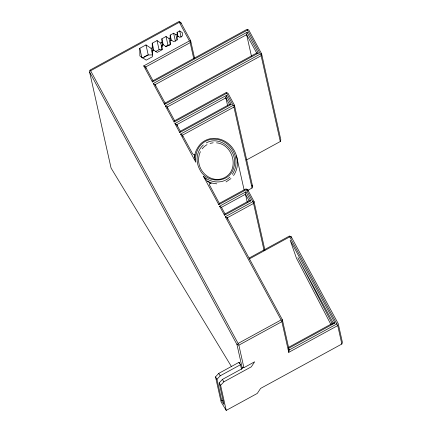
<?xml version="1.0" encoding="UTF-8"?>
<svg xmlns="http://www.w3.org/2000/svg" width="432" height="432" viewBox="0 0 432 432"><rect width="100%" height="100%" fill="white"/><g stroke="black" fill="none" stroke-linecap="round" stroke-linejoin="round"><path stroke-width="0.65" d="M231.358 366.433L111.062 168.037L89.613 72.085L90.088 70.065L178.783 21.6L180.7 22.313L190.669 40.738L194.638 58.509M193.698 58.428L190.172 42.66L190.669 40.738M227.621 105.754L225.866 97.897L226.287 95.477L174.906 123.557L179.766 132.548L231.147 104.468L226.287 95.477M247.903 190.285L252.034 188.028L233.939 107.071L234.436 105.149L228.026 93.307L226.109 92.594L174.631 120.728L174.074 122.018L165.364 105.916L260.361 54.011L261.29 54.572L261.128 55.728L280.298 141.502L246.672 159.878M251.494 56.381L246.645 34.706L247.066 32.287L153.268 83.543L164.533 104.377L258.336 53.125L247.066 32.287M247.239 202.154L245.479 194.265L245.894 191.851L219.607 206.215L224.473 215.206L250.76 200.842L245.894 191.851M264.092 250.598L253.552 203.445L254.043 201.523L247.639 189.675L245.722 188.968L219.332 203.386L218.776 204.676L203.515 176.456C208.624 181.051 216.022 183.211 222.707 181.246A18.144 18.014 79.9 0 0 229.932 177.082M249.205 258.017L289.327 236.093L291.244 236.801L338.229 323.671L342.387 342.279L341.852 344.023L260.599 388.422L257.272 393.433L226.222 410.4L220.617 385.317L223.857 381.823L251.327 366.817L254.648 361.805L243.896 367.681L238.864 345.157L237.929 344.601L238.097 343.44L90.623 70.762L89.807 70.713M289.327 236.093L337.732 325.593L288.743 352.366L281.88 321.651L282.371 319.734L227.275 217.858L225.304 216.745L252.785 201.728L253.714 202.284M288.743 352.366L289.111 349.882L282.371 319.734M194.994 159.613C193.59 154.04 196.83 148.279 200.345 144.121A19.418 19.267 84.4 0 1 209.417 138.899C217.442 136.928 226.039 140.324 231.347 146.475A25.294 25.083 78.4 0 1 236.509 155.968L244.15 190.085M252.034 188.028L252.569 186.284L234.436 105.149M280.298 141.502L280.832 139.757L261.619 53.806L248.805 30.11L247.703 29.452L246.888 29.403L152.987 80.714L152.431 82.004L143.726 65.907L189.41 40.943L190.339 41.504M194.47 157.313L194.989 155.623M200.389 151.648L199.19 154.829L198.617 158.258A19.953 19.834 81.9 0 0 200.729 168.75C203.504 174.134 208.678 178.259 214.709 179.253A16.135 16.027 74.6 0 0 224.829 177.525C239.927 169.295 232.934 144.223 216.508 142.835M90.623 70.762L179.323 22.291L179.599 21.649M164.533 104.377L165.089 103.086L256.705 53.028L258.336 53.125M179.766 132.548L180.322 131.258L229.516 104.377L231.147 104.468M152.431 82.004L247.428 30.094L247.703 29.452M174.074 122.018L226.649 93.285L226.924 92.642M261.29 54.572L261.619 53.806M224.473 215.206L225.029 213.916L249.129 200.745L250.76 200.842M218.776 204.676L246.256 189.659L246.537 189.011M233.555 175.581C237.487 169.911 238.378 162.545 236.509 155.968M232.33 174.328C236.034 168.993 236.86 162.059 235.121 155.86A23.954 23.782 79.9 0 0 230.245 146.837C225.277 141.07 217.231 137.851 209.704 139.676A18.144 18.014 79.9 0 0 202.3 143.51C197.019 148.095 194.805 155.488 195.863 162.302L180.598 134.087L233.177 105.354L234.106 105.916M256.705 53.028L246.645 34.706M229.516 104.377L225.866 97.897M249.129 200.745L245.479 194.265M331.015 324.697L296.465 258.233L290.153 240.181L334.94 322.99L333.218 323.001L297.869 257.639L332.386 324.043M203.299 144.99C199.579 148.349 197.392 153.155 197.105 158.139A21.335 21.179 79.9 0 0 199.692 169.376C206.561 184.205 230.402 183.762 233.993 166.757C238.41 151.513 220.903 134.849 206.269 142.906M226.222 410.4L221.114 401.976L215.509 376.893L218.749 373.399L239.047 362.308L240.505 364.711L241.531 369.317M89.613 72.085L236.963 344.542L242.039 367.243L242.703 368.334L222.404 379.426L219.159 382.919L223.965 404.417L221.767 400.793L216.961 379.296L220.207 375.802L240.505 364.711M202.144 148.835L204.385 146.464L207.036 144.623M230.963 178.567L226.055 181.937M177.703 36.736L177.093 32.351L179.712 30.92L182.374 32.708L182.417 35.921L179.798 37.352L178.346 36.385L177.152 37.039L177.19 39.803L173.74 41.688L171.45 40.154L170.251 40.808L170.3 44.42L166.158 46.683L163.172 44.674L161.973 45.328L162.032 49.788L157.205 52.429L153.511 49.955L152.318 50.609L152.393 56.759L146.189 60.151L139.876 55.928L139.779 48.308L145.989 44.912L151.081 48.33L152.555 54.907L148.235 54.972L142.592 58.055M153.014 50.965L152.28 47.677L152.221 43.216L157.048 40.576L160.742 43.049L162.211 49.631L159.084 49.675L155.326 51.732M162.67 45.689L161.935 42.395L161.892 38.783L166.028 36.52L169.02 38.524L170.343 44.447M170.802 40.505L170.213 37.876L170.181 35.105L173.626 33.221L175.921 34.754L177.098 40.019M151.081 48.33L152.28 47.677M160.742 43.049L161.935 42.395M169.02 38.524L170.213 37.876M175.921 34.754L177.115 34.101M143.986 56.981L147.528 55.042M165.591 46.435L167.956 45.144L169.857 45.117M143.726 65.907L145.584 67.025L190.172 42.66M153.268 83.543L155.126 84.661L246.737 34.603M165.364 105.916L167.227 107.039L261.128 55.728M174.906 123.557L176.764 124.675L225.958 97.794M180.598 134.087L182.461 135.205L233.939 107.071M219.607 206.215L221.47 207.333L245.57 194.162M227.162 217.863L253.552 203.445M249.151 259.033L289.867 236.785L291.244 236.801L291.541 238.113M238.097 343.44L281.113 319.939L282.042 320.495M238.864 345.157L281.88 321.651M288.392 347.441L333.31 322.898M334.94 322.99L288.338 348.457L289.111 349.882M289.067 350.05L336.965 323.876M221.767 400.793L222.934 400.156M195.145 154.742L194.049 154.867L192.704 153.905L182.461 135.205M210.011 143.386L213.203 142.781M145.584 67.025L152.987 80.714M155.126 84.661L165.089 103.086M167.227 107.039L174.631 120.728M176.764 124.675L180.322 131.258M219.332 203.386L209.342 184.669A0.902 0.562 63.3 0 1 209.255 184.118L209.903 183.47L211.162 183.757L207.419 181.267L203.515 176.456M221.47 207.333L225.029 213.916M236.963 344.542L237.929 344.601M216.794 183.838L211.999 183.092L207.419 181.267M242.039 367.243L243.896 367.681M251.91 185.193L252.569 186.284M218.749 373.399L220.207 375.802M222.404 379.426L223.857 381.823M215.509 376.893L216.961 379.296M219.159 382.919L220.617 385.317M247.428 30.094L260.361 54.011M226.649 93.285L233.177 105.354M179.323 22.291L189.41 40.943M246.256 189.659L252.785 201.728M225.304 216.745L281.113 319.939M337.732 325.593L341.852 344.023M254.043 201.523L264.908 250.117M247.639 189.675L247.93 190.993M227.275 217.858L227.567 219.164M180.7 22.313L180.997 23.625M179.712 30.92L181.121 37.228M177.093 32.351L178.076 36.769M173.626 33.221L175.451 41.364M170.181 35.105L171.299 40.117M239.047 362.308L239.339 363.609M166.028 36.52L167.956 45.144M161.892 38.783L163.264 44.944M182.574 135.194L182.866 136.512M161.973 45.328L162.248 46.57M176.877 124.664L177.169 125.977M157.048 40.576L159.084 49.675M167.341 107.028L167.632 108.34M152.221 43.216L153.819 50.366M152.318 50.609L152.734 52.466M155.239 84.65L155.531 85.968M145.989 44.912L148.235 54.972M145.697 67.014L145.994 68.326M139.779 48.308L141.885 57.737"/></g></svg>
